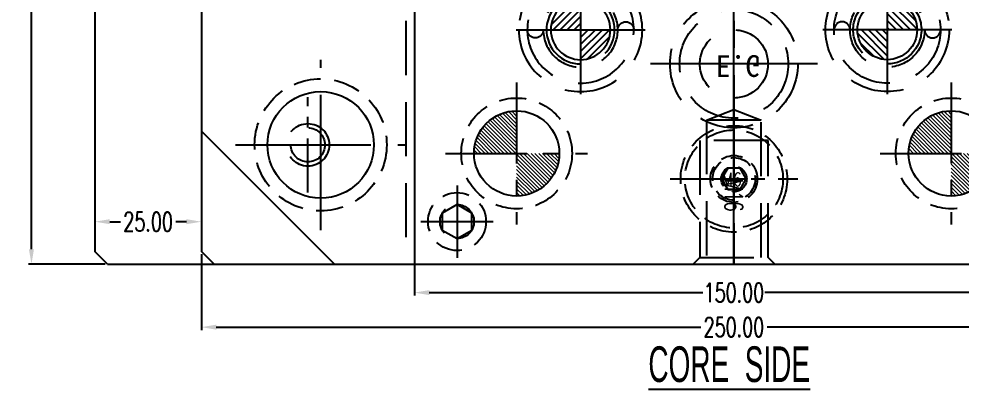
# Model space of a CAD drawing. Header units: inches. Extents: x 133169 to 134399, y -43543 to -42673.
# Drawn here: x 133654 to 133875.4, y -43149.6 to -43062.7 of the extents above; entities that cross this region are included whole.
import ezdxf

# ---------------------------------------------------------------- set-up
doc = ezdxf.new("R2010")
doc.units = ezdxf.units.IN
doc.header["$LTSCALE"] = 2
doc.header["$MEASUREMENT"] = 0
doc.header["$PDMODE"] = 3
doc.header["$PDSIZE"] = 0.3125
for name, pattern in [('ACAD_ISO08W100', [36, 24, -3, 6, -3]), ('CENTER', [50.8, 31.75, -6.35, 6.35, -6.35]), ('CENTER2', [1.125, 0.75, -0.125, 0.125, -0.125]), ('HIDDEN', [9.525, 6.35, -3.175]), ('HIDDEN2', [4.7625, 3.175, -1.5875])]:
    doc.linetypes.add(name, pattern=pattern)
doc.layers.get('0').update_dxf_attribs({"linetype": 'CONTINUOUS'})
doc.layers.get('Defpoints').update_dxf_attribs({"linetype": 'CONTINUOUS'})
for name, color, linetype in [('CAV-COR', 1, 'CONTINUOUS'), ('cen', 1, 'CENTER'), ('CENTER', 1, 'CENTER'), ('CL', 1, 'ACAD_ISO08W100'), ('GE', 214, 'CONTINUOUS'), ('hidden', 4, 'HIDDEN'), ('ls', 144, 'HIDDEN2'), ('PIN', 4, 'CONTINUOUS'), ('SCREW', 52, 'HIDDEN'), ('SP', 3, 'CONTINUOUS'), ('SPRING', 160, 'CONTINUOUS'), ('文字', 1, 'CONTINUOUS')]:
    doc.layers.add(name, color=color, linetype=linetype)
doc.layers.add('dim', color=3, linetype='CONTINUOUS', lineweight=15)
doc.layers.add('HA', color=4, linetype='CONTINUOUS', lineweight=15)
doc.styles.add('ROMANC', font='romanc', dxfattribs={"width": 0.6, "height": 1})
doc.styles.add('ROMANS', font='ROMANS.shx', dxfattribs={"height": 5, "bigfont": 'chineset.shx'})
doc.styles.get("Standard").update_dxf_attribs({"font": 'txt.shx', "width": 0.67})
doc.dimstyles.new('2.00', dxfattribs={"dimtxt": 4.5, "dimasz": 3.5, "dimexe": 0.666, "dimexo": 0.626, "dimgap": 1, "dimtad": 0, "dimzin": 0, "dimdsep": 46, "dimtxsty": 'Standard', "dimcen": 0.09, "dimclrd": 3, "dimclre": 3, "dimclrt": 7, "dimazin": 0, "dimtfac": 1, "dimtofl": 0, "dimtmove": 0, "dimatfit": 0, "dimfxl": 0, "dimtolj": 1, "dimtzin": 0, "dimarcsym": 0})

# ---------------------------------------------------------------- blocks, each defined once
blk = doc.blocks.new('8')
at = {"layer": 'CENTER', "ltscale": 0.5}
for p, q in [((0, 8.5), (0, -8.5)), ((-8.5, 0), (8.5, 0))]:
    blk.add_line(p, q, dxfattribs=at)
at = {"layer": 'ls'}
blk.add_lwpolyline([(0, 4), (-3.46, 2), (-3.46, -2), (0, -4), (3.46, -2), (3.46, 2)], close=True, dxfattribs=at)
for radius in [6.8, 4]:
    blk.add_circle((0, 0), radius, dxfattribs=at)
blk = doc.blocks.new('*D33302')
at = {"layer": 'Defpoints', "color": 0}
for p in [(133696.86, -43117.31), (133946.86, -43117.31), (133946.86, -43135.09)]:
    blk.add_point(p, dxfattribs=at)
at = {"layer": 'dim', "color": 3, "linetype": 'ByBlock', "lineweight": -2}
for p, q in [((133696.86, -43117.93), (133696.86, -43135.76)), ((133946.86, -43117.93), (133946.86, -43135.76)), ((133700.36, -43135.09), (133814.08, -43135.09)), ((133943.36, -43135.09), (133829.65, -43135.09))]:
    blk.add_line(p, q, dxfattribs=at)
at = {"layer": 'dim', "color": 3, "linetype": 'ByBlock'}
for points in [[(133700.36, -43134.51), (133700.36, -43135.68), (133696.86, -43135.09)], [(133943.36, -43135.68), (133943.36, -43134.51), (133946.86, -43135.09)]]:
    blk.add_solid(points, dxfattribs=at)
at = {"layer": 'dim', "color": 7, "linetype": 'ByBlock', "insert": (133821.86, -43135.09), "char_height": 4.5, "attachment_point": 5}
blk.add_mtext('\\A1;250.00', dxfattribs=at)
blk = doc.blocks.new('*D33303')
at = {"layer": 'Defpoints', "color": 0}
for p in [(133656.98, -42720.31), (133674.86, -42720.31), (133674.86, -43120.31)]:
    blk.add_point(p, dxfattribs=at)
at = {"layer": 'dim', "color": 3, "linetype": 'ByBlock', "lineweight": -2}
for p, q in [((133674.24, -42720.31), (133656.31, -42720.31)), ((133656.98, -42723.81), (133656.98, -42912.77)), ((133656.98, -43116.81), (133656.98, -42927.84)), ((133674.24, -43120.31), (133656.31, -43120.31))]:
    blk.add_line(p, q, dxfattribs=at)
at = {"layer": 'dim', "color": 3, "linetype": 'ByBlock'}
for points in [[(133657.56, -42723.81), (133656.39, -42723.81), (133656.98, -42720.31)], [(133656.39, -43116.81), (133657.56, -43116.81), (133656.98, -43120.31)]]:
    blk.add_solid(points, dxfattribs=at)
at = {"layer": 'dim', "color": 7, "linetype": 'ByBlock', "insert": (133656.98, -42920.31), "char_height": 4.5, "attachment_point": 5, "rotation": 90}
blk.add_mtext('\\A1;400.00', dxfattribs=at)
blk = doc.blocks.new('*D33307')
at = {"layer": 'Defpoints', "color": 0}
for p in [(133696.86, -43107.11), (133671.86, -43109.48), (133696.86, -43110.34)]:
    blk.add_point(p, dxfattribs=at)
at = {"layer": 'dim', "color": 3, "linetype": 'ByBlock', "lineweight": -2}
for p, q in [((133696.86, -43107.73), (133696.86, -43111)), ((133671.86, -43110.11), (133671.86, -43111)), ((133675.36, -43110.34), (133677.84, -43110.34)), ((133693.36, -43110.34), (133690.89, -43110.34))]:
    blk.add_line(p, q, dxfattribs=at)
at = {"layer": 'dim', "color": 3, "linetype": 'ByBlock'}
for points in [[(133675.36, -43109.75), (133675.36, -43110.92), (133671.86, -43110.34)], [(133693.36, -43110.92), (133693.36, -43109.75), (133696.86, -43110.34)]]:
    blk.add_solid(points, dxfattribs=at)
at = {"layer": 'dim', "color": 7, "linetype": 'ByBlock', "insert": (133684.36, -43110.34), "char_height": 4.5, "attachment_point": 5}
blk.add_mtext('\\A1;25.00', dxfattribs=at)
blk = doc.blocks.new('20130710.090407')
at = {"layer": 'SCREW', "linetype": 'CENTER', "ltscale": 0.15}
for p, q in [((0, -7.04), (0, 7.04)), ((-7, 0), (7, 0))]:
    blk.add_line(p, q, dxfattribs=at)
at = {"layer": 'SCREW', "linetype": 'HIDDEN', "ltscale": 0.4}
blk.add_lwpolyline([(-1.44, 2.5), (-2.89, 0), (-1.44, -2.5), (1.44, -2.5), (2.89, 0), (1.44, 2.5)], close=True, dxfattribs=at)
for radius in [5.5, 5, 3]:
    blk.add_circle((0, 0), radius, dxfattribs=at)
at = {"layer": 'dim', "style": 'ROMANC', "width": 0.8}
blk.add_text('M6', height=3.172, dxfattribs=at).set_placement((-2.88, -1.7))
blk = doc.blocks.new('20130710.090411')
at = {"layer": 'SP', "color": 145, "linetype": 'CENTER', "ltscale": 0.25}
for p, q in [((0, 15), (0, -15)), ((-15, 0), (15, 0))]:
    blk.add_line(p, q, dxfattribs=at)
at = {"layer": 'SP', "color": 145, "linetype": 'HIDDEN', "ltscale": 0.5}
for radius in [12.5, 11.5]:
    blk.add_circle((0, 0), radius, dxfattribs=at)
at = {"layer": 'SCREW'}
blk.add_blockref('20130710.090407', (0, 0), dxfattribs=at)
blk = doc.blocks.new('*D33483')
at = {"layer": 'Defpoints', "color": 0}
for p in [(133896.86, -43042.31), (133746.86, -43046.31), (133896.86, -43126.98)]:
    blk.add_point(p, dxfattribs=at)
at = {"layer": 'dim', "color": 3, "linetype": 'ByBlock', "lineweight": -2}
for p, q in [((133896.86, -43042.93), (133896.86, -43127.64)), ((133746.86, -43046.93), (133746.86, -43127.64)), ((133750.36, -43126.98), (133814.58, -43126.98)), ((133893.36, -43126.98), (133829.15, -43126.98))]:
    blk.add_line(p, q, dxfattribs=at)
at = {"layer": 'dim', "color": 3, "linetype": 'ByBlock'}
for points in [[(133750.36, -43126.4), (133750.36, -43127.56), (133746.86, -43126.98)], [(133893.36, -43127.56), (133893.36, -43126.4), (133896.86, -43126.98)]]:
    blk.add_solid(points, dxfattribs=at)
at = {"layer": 'dim', "color": 7, "linetype": 'ByBlock', "insert": (133821.86, -43126.98), "char_height": 4.5, "attachment_point": 5}
blk.add_mtext('\\A1;150.00', dxfattribs=at)
blk = doc.blocks.new('20100612.093536')
at = {"layer": 'PIN', "linetype": 'Continuous'}
h = blk.add_hatch(dxfattribs=at)
h.set_pattern_fill('ANSI31', color=256, scale=9.333333, angle=90, style=0)
h.set_pattern_definition([(135, (239.4957, -16.613), (-0.824958, -0.824958), [])])
h.paths.add_polyline_path([(0, 0), (-7, 0, 0.414214), (0, -7)])
h.paths.add_polyline_path([(0, 7), (0, 0), (7, 0, 0.414214)])
at = {"layer": 'PIN', "linetype": 'CENTER2'}
for p, q in [((0, -9), (0, 9)), ((-9, 0), (9, 0))]:
    blk.add_line(p, q, dxfattribs=at)
at = {"layer": 'PIN', "linetype": 'Continuous'}
blk.add_circle((0, 0), 7, dxfattribs=at)
at = {"layer": 'SPRING', "linetype": 'CENTER'}
for p, q in [((0, -15.13), (0, 15.13)), ((-15.13, 0), (15.13, 0))]:
    blk.add_line(p, q, dxfattribs=at)
at = {"layer": 'SPRING', "linetype": 'HIDDEN'}
for radius in [14.5, 12.5, 8.75, 8.75, 8]:
    blk.add_circle((0, 0), radius, dxfattribs=at)
for centre, start, end in [((-10.62, 0), 0, 180), ((10.62, 0), 180, 0)]:
    blk.add_arc(centre, 1.88, start, end, dxfattribs=at)
blk = doc.blocks.new('EG-16')
at = {"linetype": 'CENTER'}
for p, q in [((0, -19.62), (0, 19.62)), ((19.62, 0), (-19.62, 0))]:
    blk.add_line(p, q, dxfattribs=at)
at = {"linetype": 'HIDDEN'}
for radius in [15, 12.75, 8]:
    blk.add_circle((0, 0), radius, dxfattribs=at)
blk = doc.blocks.new('20090521.154736')
at = {"layer": 'GE', "extrusion": (0, 0, -1), "zscale": -1, "rotation": 180}
blk.add_blockref('EG-16', (0, 0), dxfattribs=at)
at = {"layer": '文字', "insert": (-4.24, 3.05), "char_height": 5.1, "width": 28.2246, "attachment_point": 1, "style": 'ROMANS'}
blk.add_mtext('{\\f標楷體|b0|i0|c136|p65;E.G}', dxfattribs=at)

msp = doc.modelspace()

# ---------------------------------------------------------------- hatches: boundary and pattern name
at = {"layer": 'HA'}
h = msp.add_hatch(dxfattribs=at)
h.set_pattern_fill('ANSI31', color=256, scale=0.2, style=0)
h.set_pattern_definition([(315, (134880.5548, -42623.68295), (-0.4490128, -0.4490128), [])])
h.paths.add_polyline_path([(133770.864, -43094.306), (133760.864, -43094.306, -0.4142136), (133770.864, -43084.306)])
h.paths.add_polyline_path([(133770.864, -43104.306), (133770.864, -43094.306), (133780.864, -43094.306, -0.4142136)])
h.paths.add_polyline_path([(133872.864, -43094.306), (133862.864, -43094.306, -0.4142136), (133872.864, -43084.306)])
h.paths.add_polyline_path([(133872.864, -43104.306), (133872.864, -43094.306), (133882.864, -43094.306, -0.4142136)])

# ---------------------------------------------------------------- linework, layer by layer
at = {"color": 8, "linetype": 'HIDDEN'}
for p, q in [((133744.864, -42720.306), (133744.864, -43120.306)), ((133746.864, -42720.306), (133746.864, -43120.306)), ((133815.464, -43086.506), (133821.864, -43084.029)), ((133821.864, -43120.306), (133821.864, -43084.029)), ((133821.864, -43084.029), (133828.264, -43086.506)), ((133815.464, -43086.506), (133815.464, -43118.706)), ((133828.264, -43086.506), (133815.464, -43086.506)), ((133828.264, -43118.706), (133828.264, -43086.506)), ((133829.864, -43091.306), (133813.864, -43091.306)), ((133813.864, -43091.306), (133813.864, -43118.706)), ((133829.864, -43118.706), (133829.864, -43091.306)), ((133812.264, -43120.306), (133813.864, -43118.706)), ((133813.864, -43118.706), (133829.864, -43118.706)), ((133831.464, -43120.306), (133829.864, -43118.706)), ((133812.264, -43120.306), (133831.464, -43120.306))]:
    msp.add_line(p, q, dxfattribs=at)
for p, q in [((133671.864, -42723.306), (133671.864, -43117.306)), ((133696.864, -42723.306), (133696.864, -43117.306)), ((133728.115, -43120.306), (133696.864, -43089.054)), ((133674.864, -43120.306), (133671.864, -43117.306)), ((133699.864, -43120.306), (133696.864, -43117.306)), ((133674.864, -43120.306), (133968.864, -43120.306))]:
    msp.add_line(p, q)
at = {"color": 8, "linetype": 'CENTER', "ltscale": 0.2}
for p, q in [((133721.864, -43103.506), (133721.864, -43081.106)), ((133710.664, -43092.306), (133733.064, -43092.306))]:
    msp.add_line(p, q, dxfattribs=at)
for centre, radius in [((133724.864, -43092.306), 12.5), ((133770.864, -43094.306), 10), ((133872.864, -43094.306), 10)]:
    msp.add_circle(centre, radius)
at = {"color": 8, "linetype": 'HIDDEN'}
for radius in [5, 4]:
    msp.add_circle((133721.864, -43092.306), radius, dxfattribs=at)
at = {"layer": 'cen', "ltscale": 0.5}
for p, q in [((133724.864, -43112.306), (133724.864, -43072.306)), ((133704.864, -43092.306), (133744.864, -43092.306))]:
    msp.add_line(p, q, dxfattribs=at)
at = {"layer": 'cen', "ltscale": 0.3}
for p, q in [((133770.864, -43077.639), (133770.864, -43110.972)), ((133872.864, -43077.639), (133872.864, -43110.972)), ((133754.197, -43094.306), (133787.531, -43094.306)), ((133856.197, -43094.306), (133889.531, -43094.306))]:
    msp.add_line(p, q, dxfattribs=at)
at = {"layer": 'CL', "color": 7, "linetype": 'CENTER', "ltscale": 0.5}
msp.add_line((133821.864, -42720.306), (133821.864, -43120.306), dxfattribs=at)
at = {"layer": 'hidden', "ltscale": 0.5}
for centre, radius in [((133724.864, -43092.306), 15.5), ((133770.864, -43094.306), 13), ((133872.864, -43094.306), 13)]:
    msp.add_circle(centre, radius, dxfattribs=at)

# ---------------------------------------------------------------- block references
at = {"layer": 'CAV-COR', "xscale": -1, "rotation": -180}
msp.add_blockref('20090521.154736', (133821.864, -43073.306), dxfattribs=at)
at = {"layer": 'dim', "linetype": 'ByBlock'}
msp.add_blockref('20130710.090411', (133821.864, -43100.306), dxfattribs=at)
at = {"layer": 'dim'}
msp.add_blockref('8', (133756.864, -43110.306), dxfattribs=at)
at = {"layer": 'SPRING', "xscale": -1, "rotation": -180}
msp.add_blockref('20100612.093536', (133785.864, -43065.306), dxfattribs=at)
at = {"layer": 'SPRING', "rotation": 180}
msp.add_blockref('20100612.093536', (133857.864, -43065.306), dxfattribs=at)

# ---------------------------------------------------------------- texts
at = {"color": 8, "linetype": 'HIDDEN', "insert": (133819.721, -43100.254), "char_height": 4.2, "width": 28.88144, "attachment_point": 7, "rotation": 270}
msp.add_mtext('M16', dxfattribs=at)
at = {"color": 122, "insert": (133801.784, -43139.595), "char_height": 8.36712, "width": 67.41403, "attachment_point": 1, "style": 'ROMANC'}
msp.add_mtext('{\\f新細明體|b0|i0|c136|p54;\\LCORE  SIDE }', dxfattribs=at)

# ---------------------------------------------------------------- dimensions: what is measured, and where the dimension line sits
at = {"layer": 'dim', "linetype": 'ByBlock'}
dim = msp.add_linear_dim(base=(133656.975, -42720.306), p1=(133674.864, -43120.306), p2=(133674.864, -42720.306), angle=90, dimstyle='2.00', dxfattribs=at)
dim.commit()
dim.dimension.update_dxf_attribs({"geometry": '*D33303', "text_midpoint": (133656.975, -42920.306), "dimtype": 160})
for base, p1, p2, picture, middle in [((133896.864, -43126.979), (133746.864, -43046.306), (133896.864, -43042.306), '*D33483', (133821.864, -43126.979)), ((133696.864, -43110.337), (133671.864, -43109.48), (133696.864, -43107.106), '*D33307', (133684.364, -43110.337))]:
    dim = msp.add_linear_dim(base=base, p1=p1, p2=p2, dimstyle='2.00', dxfattribs=at)
    dim.commit()
    dim.dimension.update_dxf_attribs({"geometry": picture, "text_midpoint": middle})
dim = msp.add_linear_dim(base=(133946.864, -43135.094), p1=(133696.864, -43117.306), p2=(133946.864, -43117.306), dimstyle='2.00', dxfattribs=at)
dim.commit()
dim.dimension.update_dxf_attribs({"geometry": '*D33302', "text_midpoint": (133821.864, -43135.094), "dimtype": 160})

doc.saveas('drawing.dxf')
